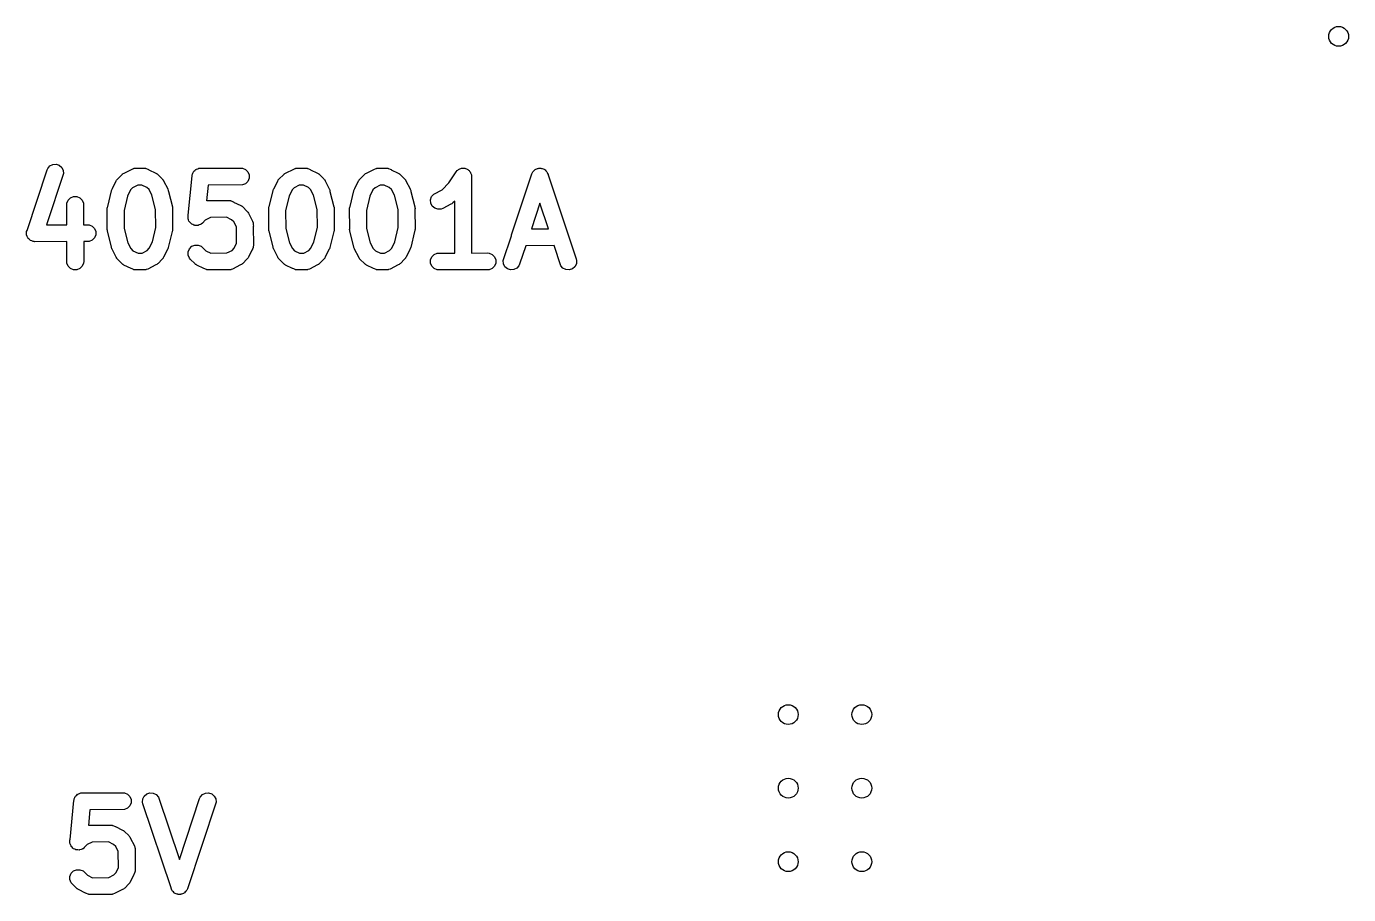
# Model space of a CAD drawing. Extents: x 3.97 to 5.71, y -4.69 to -2.99.
# Drawn here: x 4.787 to 5.707, y -3.597 to -2.993 of the extents above; entities that cross this region are included whole.
import ezdxf

# ---------------------------------------------------------------- set-up
doc = ezdxf.new("R2010")
doc.units = 0
doc.header["$MEASUREMENT"] = 0
doc.layers.add('BLACK', color=7, linetype='CONTINUOUS')

msp = doc.modelspace()

# ---------------------------------------------------------------- linework, layer by layer
at = {"layer": 'BLACK', "linetype": 'CONTINUOUS'}
for p, q in [((4.80097, -3.09297), (4.80144, -3.09191)), ((4.80144, -3.09191), (4.80295, -3.09017)), ((4.80295, -3.09017), (4.80501, -3.08914)), ((4.80501, -3.08914), (4.80731, -3.08898)), ((4.80731, -3.08898), (4.80949, -3.08971)), ((4.80949, -3.08971), (4.81123, -3.09122)), ((4.81123, -3.09122), (4.81227, -3.09328)), ((4.86017, -3.09237), (4.86125, -3.09195)), ((4.86125, -3.09195), (4.86146, -3.09194)), ((4.86146, -3.09194), (4.86166, -3.09186)), ((4.86166, -3.09186), (4.8629, -3.09184)), ((4.8629, -3.09184), (4.86355, -3.09179)), ((4.86355, -3.09179), (4.86365, -3.09183)), ((4.86365, -3.09183), (4.86844, -3.09175)), ((4.86844, -3.09175), (4.86959, -3.09186)), ((4.86959, -3.09186), (4.86978, -3.09194)), ((4.86978, -3.09194), (4.87, -3.09195)), ((4.87, -3.09195), (4.87108, -3.09248)), ((4.90586, -3.09219), (4.90665, -3.09186)), ((4.90665, -3.09186), (4.90696, -3.09186)), ((4.90696, -3.09186), (4.90724, -3.09177)), ((4.90724, -3.09177), (4.90804, -3.09185)), ((4.90804, -3.09185), (4.93593, -3.09175)), ((4.93593, -3.09175), (4.93708, -3.09186)), ((4.93708, -3.09186), (4.93921, -3.09274)), ((4.97266, -3.09237), (4.97374, -3.09195)), ((4.97374, -3.09195), (4.97395, -3.09194)), ((4.97395, -3.09194), (4.97415, -3.09186)), ((4.97415, -3.09186), (4.97538, -3.09184)), ((4.97538, -3.09184), (4.97604, -3.09179)), ((4.97604, -3.09179), (4.97614, -3.09183)), ((4.97614, -3.09183), (4.98092, -3.09175)), ((4.98092, -3.09175), (4.98207, -3.09186)), ((4.98207, -3.09186), (4.98227, -3.09194)), ((4.98227, -3.09194), (4.98248, -3.09195)), ((4.98248, -3.09195), (4.98357, -3.09248)), ((5.0289, -3.09237), (5.02998, -3.09195)), ((5.02998, -3.09195), (5.03019, -3.09194)), ((5.03019, -3.09194), (5.03039, -3.09186)), ((5.03039, -3.09186), (5.03163, -3.09184)), ((5.03163, -3.09184), (5.03228, -3.09179)), ((5.03228, -3.09179), (5.03238, -3.09183)), ((5.03238, -3.09183), (5.03717, -3.09175)), ((5.03717, -3.09175), (5.03832, -3.09186)), ((5.03832, -3.09186), (5.03851, -3.09194)), ((5.03851, -3.09194), (5.03873, -3.09195)), ((5.03873, -3.09195), (5.03981, -3.09248)), ((5.0889, -3.09208), (5.08944, -3.09186)), ((5.08944, -3.09186), (5.09002, -3.09186)), ((5.09002, -3.09186), (5.09059, -3.09175)), ((5.09059, -3.09175), (5.09116, -3.09186)), ((5.09116, -3.09186), (5.09175, -3.09186)), ((5.09175, -3.09186), (5.09228, -3.09208)), ((5.1418, -3.09229), (5.14247, -3.09195)), ((5.14247, -3.09195), (5.14289, -3.09192)), ((5.14289, -3.09192), (5.14329, -3.09179)), ((5.14329, -3.09179), (5.14403, -3.09184)), ((5.14403, -3.09184), (5.14477, -3.09179)), ((5.14477, -3.09179), (5.14517, -3.09192)), ((5.14517, -3.09192), (5.14559, -3.09195)), ((5.14559, -3.09195), (5.14625, -3.09229)), ((4.78706, -3.13504), (4.80097, -3.09297)), ((4.81243, -3.09558), (4.80065, -3.1312)), ((4.81227, -3.09328), (4.81243, -3.09558)), ((4.84653, -3.10596), (4.84909, -3.10063)), ((4.84909, -3.10063), (4.84941, -3.10014)), ((4.84941, -3.10014), (4.84947, -3.09999)), ((4.84947, -3.09999), (4.84956, -3.0999)), ((4.84956, -3.0999), (4.84971, -3.09965)), ((4.84971, -3.09965), (4.85018, -3.09925)), ((4.85018, -3.09925), (4.85301, -3.09629)), ((4.85301, -3.09629), (4.85346, -3.09592)), ((4.85346, -3.09592), (4.85357, -3.0958)), ((4.85357, -3.0958), (4.85368, -3.09574)), ((4.85368, -3.09574), (4.85391, -3.09555)), ((4.85391, -3.09555), (4.85456, -3.09528)), ((4.85456, -3.09528), (4.86017, -3.09237)), ((4.87108, -3.09248), (4.87172, -3.09274)), ((4.87172, -3.09274), (4.8718, -3.09282)), ((4.8718, -3.09282), (4.8767, -3.09518)), ((4.8767, -3.09518), (4.8772, -3.09549)), ((4.8772, -3.09549), (4.87734, -3.09555)), ((4.87734, -3.09555), (4.87744, -3.09564)), ((4.87744, -3.09564), (4.87768, -3.0958)), ((4.87768, -3.0958), (4.87809, -3.09627)), ((4.87809, -3.09627), (4.88105, -3.0991)), ((4.88105, -3.0991), (4.88142, -3.09955)), ((4.88142, -3.09955), (4.88154, -3.09965)), ((4.88154, -3.09965), (4.8816, -3.09977)), ((4.8816, -3.09977), (4.88178, -3.09999)), ((4.88178, -3.09999), (4.88205, -3.10065)), ((4.88205, -3.10065), (4.88497, -3.10626)), ((4.89931, -3.12437), (4.90193, -3.09706)), ((4.90193, -3.09706), (4.90201, -3.09664)), ((4.90201, -3.0965), (4.90207, -3.09636)), ((4.90201, -3.09664), (4.90201, -3.0965)), ((4.90207, -3.09636), (4.90216, -3.09593)), ((4.90216, -3.09593), (4.90257, -3.09517)), ((4.90257, -3.09517), (4.9029, -3.09437)), ((4.9029, -3.09437), (4.90311, -3.09416)), ((4.90311, -3.09416), (4.90325, -3.0939)), ((4.90325, -3.0939), (4.90392, -3.09335)), ((4.90392, -3.09335), (4.90453, -3.09274)), ((4.90453, -3.09274), (4.9048, -3.09263)), ((4.9048, -3.09263), (4.90503, -3.09244)), ((4.90503, -3.09244), (4.90586, -3.09219)), ((4.93921, -3.09274), (4.94084, -3.09437)), ((4.94084, -3.10093), (4.93921, -3.10256)), ((4.94084, -3.09437), (4.94172, -3.0965)), ((4.94172, -3.0988), (4.94084, -3.10093)), ((4.94172, -3.0965), (4.94172, -3.0988)), ((4.95901, -3.10596), (4.96158, -3.10063)), ((4.96158, -3.10063), (4.96189, -3.10014)), ((4.96189, -3.10014), (4.96195, -3.09999)), ((4.96195, -3.09999), (4.96204, -3.0999)), ((4.96204, -3.0999), (4.9622, -3.09965)), ((4.9622, -3.09965), (4.96267, -3.09925)), ((4.96267, -3.09925), (4.9655, -3.09629)), ((4.9655, -3.09629), (4.96595, -3.09592)), ((4.96595, -3.09592), (4.96605, -3.0958)), ((4.96605, -3.0958), (4.96617, -3.09574)), ((4.96617, -3.09574), (4.96639, -3.09555)), ((4.96639, -3.09555), (4.96705, -3.09528)), ((4.96705, -3.09528), (4.97266, -3.09237)), ((4.98357, -3.09248), (4.9842, -3.09274)), ((4.9842, -3.09274), (4.98429, -3.09282)), ((4.98429, -3.09282), (4.98919, -3.09518)), ((4.98919, -3.09518), (4.98968, -3.09549)), ((4.98968, -3.09549), (4.98983, -3.09555)), ((4.98983, -3.09555), (4.98992, -3.09564)), ((4.98992, -3.09564), (4.99017, -3.0958)), ((4.99017, -3.0958), (4.99058, -3.09627)), ((4.99058, -3.09627), (4.99353, -3.0991)), ((4.99353, -3.0991), (4.99391, -3.09955)), ((4.99391, -3.09955), (4.99402, -3.09965)), ((4.99402, -3.09965), (4.99408, -3.09977)), ((4.99408, -3.09977), (4.99427, -3.09999)), ((4.99427, -3.09999), (4.99454, -3.10065)), ((4.99454, -3.10065), (4.99745, -3.10626)), ((5.01526, -3.10596), (5.01782, -3.10063)), ((5.01782, -3.10063), (5.01813, -3.10014)), ((5.01813, -3.10014), (5.01819, -3.09999)), ((5.01819, -3.09999), (5.01828, -3.0999)), ((5.01828, -3.0999), (5.01844, -3.09965)), ((5.01844, -3.09965), (5.01891, -3.09925)), ((5.01891, -3.09925), (5.02174, -3.09629)), ((5.02174, -3.09629), (5.02219, -3.09592)), ((5.02219, -3.09592), (5.0223, -3.0958)), ((5.0223, -3.0958), (5.02241, -3.09574)), ((5.02241, -3.09574), (5.02264, -3.09555)), ((5.02264, -3.09555), (5.02329, -3.09528)), ((5.02329, -3.09528), (5.0289, -3.09237)), ((5.03981, -3.09248), (5.04045, -3.09274)), ((5.04045, -3.09274), (5.04053, -3.09282)), ((5.04053, -3.09282), (5.04543, -3.09518)), ((5.04543, -3.09518), (5.04593, -3.09549)), ((5.04593, -3.09549), (5.04607, -3.09555)), ((5.04607, -3.09555), (5.04617, -3.09564)), ((5.04617, -3.09564), (5.04641, -3.0958)), ((5.04641, -3.0958), (5.04682, -3.09627)), ((5.04682, -3.09627), (5.04978, -3.0991)), ((5.04978, -3.0991), (5.05015, -3.09955)), ((5.05015, -3.09955), (5.05027, -3.09965)), ((5.05027, -3.09965), (5.05033, -3.09977)), ((5.05033, -3.09977), (5.05051, -3.09999)), ((5.05051, -3.09999), (5.05078, -3.10065)), ((5.05078, -3.10065), (5.0537, -3.10626)), ((5.08071, -3.102), (5.08568, -3.09437)), ((5.08568, -3.09437), (5.08569, -3.09437)), ((5.08569, -3.09437), (5.08642, -3.09348)), ((5.08569, -3.09437), (5.08569, -3.09437)), ((5.08569, -3.09437), (5.08569, -3.09437)), ((5.08642, -3.09348), (5.0869, -3.09315)), ((5.0869, -3.09315), (5.08732, -3.09274)), ((5.08732, -3.09274), (5.08785, -3.09252)), ((5.08785, -3.09252), (5.08833, -3.0922)), ((5.08833, -3.0922), (5.0889, -3.09208)), ((5.09228, -3.09208), (5.09285, -3.09219)), ((5.09285, -3.09219), (5.09334, -3.09252)), ((5.09334, -3.09252), (5.09388, -3.09274)), ((5.09388, -3.09274), (5.09429, -3.09315)), ((5.09429, -3.09315), (5.09477, -3.09347)), ((5.09477, -3.09347), (5.09509, -3.09396)), ((5.09509, -3.09396), (5.09551, -3.09437)), ((5.09551, -3.09437), (5.09573, -3.0949)), ((5.09573, -3.0949), (5.09605, -3.09539)), ((5.09605, -3.09539), (5.09616, -3.09596)), ((5.09616, -3.09596), (5.09639, -3.0965)), ((5.09639, -3.0965), (5.09639, -3.09708)), ((5.09639, -3.09708), (5.0965, -3.09764)), ((5.0965, -3.09764), (5.09639, -3.0982)), ((5.09639, -3.0982), (5.09649, -3.15084)), ((5.12436, -3.13824), (5.13842, -3.09578)), ((5.13842, -3.09578), (5.1389, -3.09473)), ((5.1389, -3.09473), (5.13917, -3.09441)), ((5.13917, -3.09441), (5.13936, -3.09403)), ((5.13936, -3.09403), (5.13992, -3.09354)), ((5.13992, -3.09354), (5.14041, -3.09299)), ((5.14041, -3.09299), (5.14078, -3.0928)), ((5.14078, -3.0928), (5.1411, -3.09252)), ((5.1411, -3.09252), (5.1418, -3.09229)), ((5.14625, -3.09229), (5.14695, -3.09252)), ((5.14695, -3.09252), (5.14727, -3.0928)), ((5.14727, -3.0928), (5.14765, -3.09299)), ((5.14765, -3.09299), (5.14813, -3.09354)), ((5.14813, -3.09354), (5.14869, -3.09403)), ((5.14869, -3.09403), (5.14888, -3.09441)), ((5.14888, -3.09441), (5.14916, -3.09473)), ((5.14916, -3.09473), (5.1494, -3.09544)), ((5.1494, -3.09544), (5.14972, -3.09609)), ((5.14972, -3.09609), (5.14975, -3.0965)), ((5.14975, -3.0965), (5.16931, -3.15484)), ((4.8432, -3.11841), (4.84583, -3.10747)), ((4.84583, -3.10747), (4.84586, -3.10738)), ((4.84586, -3.10738), (4.84587, -3.10734)), ((4.84587, -3.10734), (4.84592, -3.10724)), ((4.84592, -3.10724), (4.84622, -3.10638)), ((4.84622, -3.10638), (4.84653, -3.10596)), ((4.85908, -3.1069), (4.85695, -3.11133)), ((4.86053, -3.10538), (4.85908, -3.1069)), ((4.86409, -3.10353), (4.86053, -3.10538)), ((4.86695, -3.10349), (4.86409, -3.10353)), ((4.87043, -3.10516), (4.86695, -3.10349)), ((4.87196, -3.10662), (4.87043, -3.10516)), ((4.87403, -3.11061), (4.87196, -3.10662)), ((4.88497, -3.10626), (4.885, -3.10634)), ((4.885, -3.10634), (4.88502, -3.10638)), ((4.88502, -3.10638), (4.88505, -3.10648)), ((4.88505, -3.10648), (4.88538, -3.10734)), ((4.88538, -3.10734), (4.88542, -3.1079)), ((4.88542, -3.1079), (4.88823, -3.11872)), ((4.91306, -3.10354), (4.91202, -3.11444)), ((4.93708, -3.10344), (4.91306, -3.10354)), ((4.93921, -3.10256), (4.93708, -3.10344)), ((4.95569, -3.11841), (4.95832, -3.10747)), ((4.95832, -3.10747), (4.95835, -3.10738)), ((4.95835, -3.10734), (4.9584, -3.10724)), ((4.95835, -3.10738), (4.95835, -3.10734)), ((4.9584, -3.10724), (4.95871, -3.10638)), ((4.95871, -3.10638), (4.95901, -3.10596)), ((4.97156, -3.1069), (4.96943, -3.11133)), ((4.97302, -3.10538), (4.97156, -3.1069)), ((4.97657, -3.10353), (4.97302, -3.10538)), ((4.97943, -3.10349), (4.97657, -3.10353)), ((4.98292, -3.10516), (4.97943, -3.10349)), ((4.98444, -3.10662), (4.98292, -3.10516)), ((4.98651, -3.11061), (4.98444, -3.10662)), ((4.99745, -3.10626), (4.99749, -3.10634)), ((4.99749, -3.10634), (4.99751, -3.10638)), ((4.99751, -3.10638), (4.99754, -3.10648)), ((4.99754, -3.10648), (4.99787, -3.10734)), ((4.99787, -3.10734), (4.99791, -3.1079)), ((4.99791, -3.1079), (5.00071, -3.11872)), ((5.01193, -3.11841), (5.01456, -3.10747)), ((5.01456, -3.10747), (5.01459, -3.10738)), ((5.01459, -3.10738), (5.0146, -3.10734)), ((5.0146, -3.10734), (5.01464, -3.10724)), ((5.01464, -3.10724), (5.01495, -3.10638)), ((5.01495, -3.10638), (5.01526, -3.10596)), ((5.02781, -3.1069), (5.02567, -3.11133)), ((5.02926, -3.10538), (5.02781, -3.1069)), ((5.03281, -3.10353), (5.02926, -3.10538)), ((5.03568, -3.10349), (5.03281, -3.10353)), ((5.03916, -3.10516), (5.03568, -3.10349)), ((5.04069, -3.10662), (5.03916, -3.10516)), ((5.04276, -3.11061), (5.04069, -3.10662)), ((5.0537, -3.10626), (5.05373, -3.10634)), ((5.05373, -3.10634), (5.05375, -3.10638)), ((5.05375, -3.10638), (5.05378, -3.10648)), ((5.05378, -3.10648), (5.05411, -3.10734)), ((5.05411, -3.10734), (5.05415, -3.1079)), ((5.05415, -3.1079), (5.05696, -3.11872)), ((5.06859, -3.1116), (5.0701, -3.10986)), ((5.0701, -3.10986), (5.07606, -3.10676)), ((5.07606, -3.10676), (5.08071, -3.102)), ((4.81472, -3.11734), (4.81484, -3.11618)), ((4.81476, -3.13116), (4.81472, -3.11734)), ((4.81484, -3.11618), (4.81572, -3.11405)), ((4.81572, -3.11405), (4.81735, -3.11243)), ((4.81735, -3.11243), (4.81948, -3.11154)), ((4.81948, -3.11154), (4.82178, -3.11154)), ((4.82178, -3.11154), (4.82391, -3.11243)), ((4.82391, -3.11243), (4.82554, -3.11405)), ((4.82554, -3.11405), (4.82642, -3.11618)), ((4.82642, -3.11618), (4.82646, -3.13112)), ((4.84289, -3.11971), (4.84296, -3.119)), ((4.84296, -3.119), (4.8432, -3.11841)), ((4.85695, -3.11133), (4.85456, -3.12125)), ((4.87659, -3.1205), (4.87403, -3.11061)), ((4.88823, -3.11872), (4.88826, -3.11892)), ((4.88826, -3.11892), (4.88829, -3.119)), ((4.88829, -3.119), (4.88829, -3.11915)), ((4.88829, -3.11915), (4.8884, -3.11986)), ((4.91202, -3.11444), (4.91208, -3.11444)), ((4.91208, -3.11444), (4.91228, -3.11436)), ((4.91228, -3.11436), (4.91334, -3.11435)), ((4.91334, -3.11435), (4.91417, -3.11429)), ((4.91417, -3.11429), (4.91432, -3.11434)), ((4.91432, -3.11434), (4.92749, -3.11424)), ((4.92749, -3.11424), (4.92864, -3.11436)), ((4.92864, -3.11436), (4.92884, -3.11444)), ((4.92884, -3.11444), (4.92905, -3.11445)), ((4.92905, -3.11445), (4.93014, -3.11497)), ((4.93014, -3.11497), (4.93077, -3.11524)), ((4.93077, -3.11524), (4.93085, -3.11532)), ((4.93085, -3.11532), (4.93576, -3.11768)), ((4.93576, -3.11768), (4.93625, -3.11799)), ((4.93625, -3.11799), (4.9364, -3.11805)), ((4.9364, -3.11805), (4.93649, -3.11814)), ((4.93649, -3.11814), (4.93674, -3.11829)), ((4.93674, -3.11829), (4.93715, -3.11877)), ((4.93715, -3.11877), (4.9401, -3.1216)), ((4.95537, -3.11971), (4.95545, -3.119)), ((4.95545, -3.119), (4.95569, -3.11841)), ((4.96943, -3.11133), (4.96705, -3.12125)), ((4.98908, -3.1205), (4.98651, -3.11061)), ((5.00071, -3.11872), (5.00074, -3.11892)), ((5.00074, -3.11892), (5.00078, -3.119)), ((5.00078, -3.119), (5.00078, -3.11915)), ((5.00078, -3.11915), (5.00088, -3.11986)), ((5.01162, -3.11971), (5.01169, -3.119)), ((5.01169, -3.119), (5.01193, -3.11841)), ((5.02567, -3.11133), (5.02329, -3.12125)), ((5.04532, -3.1205), (5.04276, -3.11061)), ((5.05696, -3.11872), (5.05698, -3.11892)), ((5.05698, -3.11892), (5.05702, -3.119)), ((5.05702, -3.119), (5.05702, -3.11915)), ((5.05702, -3.11915), (5.05712, -3.11986)), ((5.06786, -3.11379), (5.06859, -3.1116)), ((5.06803, -3.11608), (5.06786, -3.11379)), ((5.06906, -3.11814), (5.06803, -3.11608)), ((5.0708, -3.11965), (5.06906, -3.11814)), ((5.08198, -3.11689), (5.07636, -3.11981)), ((5.08263, -3.11662), (5.08198, -3.11689)), ((5.08286, -3.11644), (5.08263, -3.11662)), ((5.08297, -3.11638), (5.08286, -3.11644)), ((5.08307, -3.11626), (5.08297, -3.11638)), ((5.08352, -3.11589), (5.08307, -3.11626)), ((5.08472, -3.11466), (5.08352, -3.11589)), ((5.08479, -3.15087), (5.08472, -3.11466)), ((5.144, -3.11615), (5.13809, -3.134)), ((5.14997, -3.13396), (5.144, -3.11615)), ((4.84285, -3.11986), (4.84289, -3.11971)), ((4.84287, -3.11995), (4.84285, -3.11986)), ((4.84285, -3.12015), (4.84287, -3.11995)), ((4.84295, -3.13386), (4.84285, -3.12015)), ((4.85456, -3.12125), (4.85465, -3.13386)), ((4.87669, -3.13311), (4.87659, -3.1205)), ((4.8884, -3.11986), (4.8883, -3.1205)), ((4.8883, -3.1205), (4.8884, -3.13421)), ((4.89912, -3.12634), (4.8992, -3.12545)), ((4.8992, -3.12663), (4.89912, -3.12634)), ((4.8992, -3.12462), (4.89931, -3.12437)), ((4.8992, -3.12545), (4.8992, -3.12462)), ((4.8992, -3.12692), (4.8992, -3.12663)), ((4.89953, -3.12772), (4.8992, -3.12692)), ((4.89978, -3.12855), (4.89953, -3.12772)), ((4.89997, -3.12878), (4.89978, -3.12855)), ((4.90008, -3.12905), (4.89997, -3.12878)), ((4.91115, -3.12788), (4.90917, -3.12995)), ((4.91468, -3.12604), (4.91115, -3.12788)), ((4.92595, -3.12596), (4.91468, -3.12604)), ((4.92949, -3.12766), (4.92595, -3.12596)), ((4.93101, -3.12912), (4.92949, -3.12766)), ((4.9401, -3.1216), (4.94048, -3.12205)), ((4.94048, -3.12205), (4.94059, -3.12215)), ((4.94059, -3.12215), (4.94065, -3.12226)), ((4.94065, -3.12226), (4.94084, -3.12249)), ((4.94084, -3.12249), (4.94111, -3.12314)), ((4.94111, -3.12314), (4.94402, -3.12876)), ((4.94402, -3.12876), (4.94444, -3.12984)), ((4.95533, -3.12015), (4.95535, -3.11995)), ((4.95543, -3.13386), (4.95533, -3.12015)), ((4.95534, -3.11986), (4.95537, -3.11971)), ((4.95535, -3.11995), (4.95534, -3.11986)), ((4.96705, -3.12125), (4.96714, -3.13386)), ((4.98917, -3.13311), (4.98908, -3.1205)), ((5.00088, -3.11986), (5.00079, -3.1205)), ((5.00079, -3.1205), (5.00089, -3.13421)), ((5.01157, -3.12015), (5.01159, -3.11995)), ((5.01168, -3.13386), (5.01157, -3.12015)), ((5.01158, -3.11986), (5.01162, -3.11971)), ((5.01159, -3.11995), (5.01158, -3.11986)), ((5.02329, -3.12125), (5.02338, -3.13386)), ((5.04542, -3.13311), (5.04532, -3.1205)), ((5.05712, -3.11986), (5.05703, -3.1205)), ((5.05703, -3.1205), (5.05713, -3.13421)), ((5.07298, -3.12038), (5.0708, -3.11965)), ((5.07528, -3.12022), (5.07298, -3.12038)), ((5.07636, -3.11981), (5.07528, -3.12022)), ((4.78665, -3.13628), (4.78672, -3.13608)), ((4.78672, -3.13723), (4.78665, -3.13628)), ((4.78672, -3.13587), (4.78706, -3.13504)), ((4.78672, -3.13608), (4.78672, -3.13587)), ((4.78672, -3.13817), (4.78672, -3.13723)), ((4.80065, -3.1312), (4.81476, -3.13116)), ((4.82646, -3.13112), (4.82907, -3.13112)), ((4.82907, -3.13112), (4.83022, -3.13123)), ((4.83022, -3.13123), (4.83235, -3.13211)), ((4.83235, -3.13211), (4.83398, -3.13374)), ((4.83398, -3.13374), (4.83486, -3.13587)), ((4.83486, -3.13587), (4.83486, -3.13817)), ((4.84285, -3.1345), (4.84295, -3.13386)), ((4.84296, -3.13521), (4.84285, -3.1345)), ((4.84296, -3.13536), (4.84296, -3.13521)), ((4.84299, -3.13544), (4.84296, -3.13536)), ((4.84302, -3.13564), (4.84299, -3.13544)), ((4.84583, -3.14645), (4.84302, -3.13564)), ((4.85465, -3.13386), (4.85722, -3.14375)), ((4.8743, -3.14302), (4.87669, -3.13311)), ((4.88805, -3.13595), (4.88541, -3.14689)), ((4.88829, -3.13536), (4.88805, -3.13595)), ((4.88836, -3.13465), (4.88829, -3.13536)), ((4.8884, -3.1345), (4.88836, -3.13465)), ((4.8884, -3.13421), (4.88838, -3.13441)), ((4.88838, -3.13441), (4.8884, -3.1345)), ((4.90069, -3.12966), (4.90008, -3.12905)), ((4.90124, -3.13033), (4.90069, -3.12966)), ((4.9015, -3.13047), (4.90124, -3.13033)), ((4.90171, -3.13068), (4.9015, -3.13047)), ((4.90251, -3.13101), (4.90171, -3.13068)), ((4.90327, -3.13142), (4.90251, -3.13101)), ((4.90357, -3.13145), (4.90327, -3.13142)), ((4.90384, -3.13156), (4.90357, -3.13145)), ((4.90471, -3.13156), (4.90384, -3.13156)), ((4.90556, -3.13165), (4.90471, -3.13156)), ((4.90585, -3.13156), (4.90556, -3.13165)), ((4.90615, -3.13156), (4.90585, -3.13156)), ((4.90694, -3.13123), (4.90615, -3.13156)), ((4.90777, -3.13098), (4.90694, -3.13123)), ((4.908, -3.1308), (4.90777, -3.13098)), ((4.90828, -3.13068), (4.908, -3.1308)), ((4.90917, -3.12995), (4.90828, -3.13068)), ((4.93284, -3.13265), (4.93101, -3.12912)), ((4.93293, -3.14392), (4.93284, -3.13265)), ((4.94444, -3.12984), (4.94445, -3.13005)), ((4.94445, -3.13005), (4.94453, -3.13024)), ((4.94453, -3.13024), (4.94454, -3.1313)), ((4.94454, -3.1313), (4.9446, -3.13214)), ((4.9446, -3.13214), (4.94455, -3.13229)), ((4.94455, -3.13229), (4.94465, -3.14546)), ((4.95534, -3.1345), (4.95543, -3.13386)), ((4.95544, -3.13521), (4.95534, -3.1345)), ((4.95545, -3.13536), (4.95544, -3.13521)), ((4.95548, -3.13544), (4.95545, -3.13536)), ((4.95551, -3.13564), (4.95548, -3.13544)), ((4.95831, -3.14645), (4.95551, -3.13564)), ((4.96714, -3.13386), (4.96971, -3.14375)), ((4.98679, -3.14302), (4.98917, -3.13311)), ((5.00053, -3.13595), (4.9979, -3.14689)), ((5.00078, -3.13536), (5.00053, -3.13595)), ((5.00085, -3.13465), (5.00078, -3.13536)), ((5.00088, -3.1345), (5.00085, -3.13465)), ((5.00089, -3.13421), (5.00087, -3.13441)), ((5.00087, -3.13441), (5.00088, -3.1345)), ((5.01158, -3.1345), (5.01168, -3.13386)), ((5.01169, -3.13521), (5.01158, -3.1345)), ((5.01169, -3.13536), (5.01169, -3.13521)), ((5.01172, -3.13544), (5.01169, -3.13536)), ((5.01175, -3.13564), (5.01172, -3.13544)), ((5.01456, -3.14645), (5.01175, -3.13564)), ((5.02338, -3.13386), (5.02595, -3.14375)), ((5.04303, -3.14302), (5.04542, -3.13311)), ((5.05678, -3.13595), (5.05414, -3.14689)), ((5.05702, -3.13536), (5.05678, -3.13595)), ((5.05709, -3.13465), (5.05702, -3.13536)), ((5.05712, -3.1345), (5.05709, -3.13465)), ((5.05713, -3.13421), (5.05711, -3.13441)), ((5.05711, -3.13441), (5.05712, -3.1345)), ((5.13809, -3.134), (5.14997, -3.13396)), ((4.7868, -3.13837), (4.78672, -3.13817)), ((4.78681, -3.13858), (4.7868, -3.13837)), ((4.78724, -3.13943), (4.78681, -3.13858)), ((4.7876, -3.1403), (4.78724, -3.13943)), ((4.78775, -3.14045), (4.7876, -3.1403)), ((4.78784, -3.14064), (4.78775, -3.14045)), ((4.78856, -3.14126), (4.78784, -3.14064)), ((4.78923, -3.14193), (4.78856, -3.14126)), ((4.78942, -3.14201), (4.78923, -3.14193)), ((4.78958, -3.14215), (4.78942, -3.14201)), ((4.79048, -3.14245), (4.78958, -3.14215)), ((4.79136, -3.14281), (4.79048, -3.14245)), ((4.79166, -3.14284), (4.79136, -3.14281)), ((4.79177, -3.14288), (4.79166, -3.14284)), ((4.79193, -3.14287), (4.79177, -3.14288)), ((4.79251, -3.14293), (4.79193, -3.14287)), ((4.8148, -3.14286), (4.79251, -3.14293)), ((4.81484, -3.15786), (4.8148, -3.14286)), ((4.83022, -3.14281), (4.8265, -3.14282)), ((4.8265, -3.14282), (4.82654, -3.15671)), ((4.83235, -3.14193), (4.83022, -3.14281)), ((4.83398, -3.1403), (4.83235, -3.14193)), ((4.83486, -3.13817), (4.83398, -3.1403)), ((4.84587, -3.14702), (4.84583, -3.14645)), ((4.8462, -3.14788), (4.84587, -3.14702)), ((4.85722, -3.14375), (4.85929, -3.14774)), ((4.87217, -3.14746), (4.8743, -3.14302)), ((4.88533, -3.14712), (4.88502, -3.14798)), ((4.88538, -3.14702), (4.88533, -3.14712)), ((4.88541, -3.14689), (4.88538, -3.14697)), ((4.88538, -3.14697), (4.88538, -3.14702)), ((4.90008, -3.1478), (4.90171, -3.14617)), ((4.90171, -3.14617), (4.90384, -3.14529)), ((4.90384, -3.14529), (4.90615, -3.14529)), ((4.90615, -3.14529), (4.90828, -3.14617)), ((4.90828, -3.14617), (4.91143, -3.14919)), ((4.93123, -3.14746), (4.93293, -3.14392)), ((4.94444, -3.14702), (4.94391, -3.1481)), ((4.94445, -3.14681), (4.94444, -3.14702)), ((4.94453, -3.14661), (4.94445, -3.14681)), ((4.94465, -3.14546), (4.94453, -3.14661)), ((4.95835, -3.14702), (4.95831, -3.14645)), ((4.95868, -3.14788), (4.95835, -3.14702)), ((4.96971, -3.14375), (4.97178, -3.14774)), ((4.98466, -3.14746), (4.98679, -3.14302)), ((4.99782, -3.14712), (4.99751, -3.14798)), ((4.99787, -3.14702), (4.99782, -3.14712)), ((4.9979, -3.14689), (4.99787, -3.14697)), ((4.99787, -3.14697), (4.99787, -3.14702)), ((5.0146, -3.14702), (5.01456, -3.14645)), ((5.01493, -3.14788), (5.0146, -3.14702)), ((5.02595, -3.14375), (5.02802, -3.14774)), ((5.0409, -3.14746), (5.04303, -3.14302)), ((5.05406, -3.14712), (5.05375, -3.14798)), ((5.05411, -3.14702), (5.05406, -3.14712)), ((5.05414, -3.14689), (5.05411, -3.14697)), ((5.05411, -3.14697), (5.05411, -3.14702)), ((5.11848, -3.15597), (5.12417, -3.13879)), ((5.12417, -3.13868), (5.12436, -3.13824)), ((5.12417, -3.13879), (5.12417, -3.13868)), ((5.1342, -3.14572), (5.12994, -3.15857)), ((5.15389, -3.14565), (5.1342, -3.14572)), ((5.15858, -3.15963), (5.15389, -3.14565)), ((4.84622, -3.14798), (4.8462, -3.14788)), ((4.84625, -3.14801), (4.84622, -3.14798)), ((4.84628, -3.1481), (4.84625, -3.14801)), ((4.8492, -3.15371), (4.84628, -3.1481)), ((4.84947, -3.15436), (4.8492, -3.15371)), ((4.84965, -3.15459), (4.84947, -3.15436)), ((4.84971, -3.1547), (4.84965, -3.15459)), ((4.84983, -3.1548), (4.84971, -3.1547)), ((4.8502, -3.15526), (4.84983, -3.1548)), ((4.85316, -3.15809), (4.8502, -3.15526)), ((4.85929, -3.14774), (4.86081, -3.14919)), ((4.86081, -3.14919), (4.8643, -3.15087)), ((4.8643, -3.15087), (4.86716, -3.15082)), ((4.86716, -3.15082), (4.87071, -3.14898)), ((4.87071, -3.14898), (4.87217, -3.14746)), ((4.88107, -3.15511), (4.87824, -3.15807)), ((4.88154, -3.1547), (4.88107, -3.15511)), ((4.88169, -3.15446), (4.88154, -3.1547)), ((4.88178, -3.15436), (4.88169, -3.15446)), ((4.88184, -3.15422), (4.88178, -3.15436)), ((4.88216, -3.15372), (4.88184, -3.15422)), ((4.88472, -3.14839), (4.88216, -3.15372)), ((4.88502, -3.14798), (4.88472, -3.14839)), ((4.8992, -3.14993), (4.90008, -3.1478)), ((4.8992, -3.15223), (4.8992, -3.14993)), ((4.90008, -3.15436), (4.8992, -3.15223)), ((4.90082, -3.15526), (4.90008, -3.15436)), ((4.90378, -3.15809), (4.90082, -3.15526)), ((4.91143, -3.14919), (4.91497, -3.15089)), ((4.91497, -3.15089), (4.92624, -3.15081)), ((4.92624, -3.15081), (4.92977, -3.14898)), ((4.92977, -3.14898), (4.93123, -3.14746)), ((4.94012, -3.15511), (4.93729, -3.15807)), ((4.94059, -3.1547), (4.94012, -3.15511)), ((4.94075, -3.15446), (4.94059, -3.1547)), ((4.94084, -3.15436), (4.94075, -3.15446)), ((4.9409, -3.15422), (4.94084, -3.15436)), ((4.94121, -3.15372), (4.9409, -3.15422)), ((4.94357, -3.14882), (4.94121, -3.15372)), ((4.94365, -3.14874), (4.94357, -3.14882)), ((4.94391, -3.1481), (4.94365, -3.14874)), ((4.95871, -3.14798), (4.95868, -3.14788)), ((4.95874, -3.14801), (4.95871, -3.14798)), ((4.95877, -3.1481), (4.95874, -3.14801)), ((4.96168, -3.15371), (4.95877, -3.1481)), ((4.96195, -3.15436), (4.96168, -3.15371)), ((4.96214, -3.15459), (4.96195, -3.15436)), ((4.9622, -3.1547), (4.96214, -3.15459)), ((4.96231, -3.1548), (4.9622, -3.1547)), ((4.96269, -3.15526), (4.96231, -3.1548)), ((4.96564, -3.15809), (4.96269, -3.15526)), ((4.97178, -3.14774), (4.9733, -3.14919)), ((4.9733, -3.14919), (4.97679, -3.15087)), ((4.97679, -3.15087), (4.97965, -3.15082)), ((4.97965, -3.15082), (4.9832, -3.14898)), ((4.9832, -3.14898), (4.98466, -3.14746)), ((4.99355, -3.15511), (4.99072, -3.15807)), ((4.99402, -3.1547), (4.99355, -3.15511)), ((4.99418, -3.15446), (4.99402, -3.1547)), ((4.99427, -3.15436), (4.99418, -3.15446)), ((4.99433, -3.15422), (4.99427, -3.15436)), ((4.99464, -3.15372), (4.99433, -3.15422)), ((4.99721, -3.14839), (4.99464, -3.15372)), ((4.99751, -3.14798), (4.99721, -3.14839)), ((5.01495, -3.14798), (5.01493, -3.14788)), ((5.01498, -3.14801), (5.01495, -3.14798)), ((5.01501, -3.1481), (5.01498, -3.14801)), ((5.01792, -3.15371), (5.01501, -3.1481)), ((5.01819, -3.15436), (5.01792, -3.15371)), ((5.01838, -3.15459), (5.01819, -3.15436)), ((5.01844, -3.1547), (5.01838, -3.15459)), ((5.01856, -3.1548), (5.01844, -3.1547)), ((5.01893, -3.15526), (5.01856, -3.1548)), ((5.02189, -3.15809), (5.01893, -3.15526)), ((5.02802, -3.14774), (5.02954, -3.14919)), ((5.02954, -3.14919), (5.03303, -3.15087)), ((5.03303, -3.15087), (5.03589, -3.15082)), ((5.03589, -3.15082), (5.03944, -3.14898)), ((5.03944, -3.14898), (5.0409, -3.14746)), ((5.0498, -3.15511), (5.04697, -3.15807)), ((5.05027, -3.1547), (5.0498, -3.15511)), ((5.05042, -3.15446), (5.05027, -3.1547)), ((5.05051, -3.15436), (5.05042, -3.15446)), ((5.05057, -3.15422), (5.05051, -3.15436)), ((5.05088, -3.15372), (5.05057, -3.15422)), ((5.05345, -3.14839), (5.05088, -3.15372)), ((5.05375, -3.14798), (5.05345, -3.14839)), ((5.06793, -3.15555), (5.06881, -3.15342)), ((5.06793, -3.15786), (5.06793, -3.15555)), ((5.06881, -3.15342), (5.07044, -3.1518)), ((5.07044, -3.1518), (5.07257, -3.15091)), ((5.07257, -3.15091), (5.08479, -3.15087)), ((5.09649, -3.15084), (5.10747, -3.1508)), ((5.10747, -3.1508), (5.10862, -3.15091)), ((5.10862, -3.15091), (5.11075, -3.1518)), ((5.11075, -3.1518), (5.11238, -3.15342)), ((5.11238, -3.15342), (5.11326, -3.15555)), ((5.11326, -3.15555), (5.11326, -3.15786)), ((5.11865, -3.15827), (5.11848, -3.15597)), ((5.16931, -3.15484), (5.16957, -3.15597)), ((5.16957, -3.15597), (5.16941, -3.15827)), ((4.81572, -3.15999), (4.81484, -3.15786)), ((4.81735, -3.16162), (4.81572, -3.15999)), ((4.81948, -3.1625), (4.81735, -3.16162)), ((4.82178, -3.1625), (4.81948, -3.1625)), ((4.82391, -3.16162), (4.82178, -3.1625)), ((4.82554, -3.15999), (4.82391, -3.16162)), ((4.82642, -3.15786), (4.82554, -3.15999)), ((4.82654, -3.15671), (4.82642, -3.15786)), ((4.85357, -3.15856), (4.85316, -3.15809)), ((4.85381, -3.15871), (4.85357, -3.15856)), ((4.85391, -3.1588), (4.85381, -3.15871)), ((4.85405, -3.15886), (4.85391, -3.1588)), ((4.85455, -3.15918), (4.85405, -3.15886)), ((4.85945, -3.16153), (4.85455, -3.15918)), ((4.85953, -3.16162), (4.85945, -3.16153)), ((4.86017, -3.16188), (4.85953, -3.16162)), ((4.86125, -3.1624), (4.86017, -3.16188)), ((4.86146, -3.16242), (4.86125, -3.1624)), ((4.86166, -3.1625), (4.86146, -3.16242)), ((4.86281, -3.16261), (4.86166, -3.1625)), ((4.8676, -3.16253), (4.86281, -3.16261)), ((4.8677, -3.16256), (4.8676, -3.16253)), ((4.86835, -3.16252), (4.8677, -3.16256)), ((4.86959, -3.1625), (4.86835, -3.16252)), ((4.86978, -3.16242), (4.86959, -3.1625)), ((4.87, -3.1624), (4.86978, -3.16242)), ((4.87108, -3.16199), (4.87, -3.1624)), ((4.87669, -3.15907), (4.87108, -3.16199)), ((4.87734, -3.1588), (4.87669, -3.15907)), ((4.87757, -3.15862), (4.87734, -3.1588)), ((4.87768, -3.15856), (4.87757, -3.15862)), ((4.87778, -3.15844), (4.87768, -3.15856)), ((4.87824, -3.15807), (4.87778, -3.15844)), ((4.90419, -3.15856), (4.90378, -3.15809)), ((4.90443, -3.15871), (4.90419, -3.15856)), ((4.90453, -3.1588), (4.90443, -3.15871)), ((4.90467, -3.15886), (4.90453, -3.1588)), ((4.90517, -3.15918), (4.90467, -3.15886)), ((4.91007, -3.16153), (4.90517, -3.15918)), ((4.91015, -3.16162), (4.91007, -3.16153)), ((4.91078, -3.16188), (4.91015, -3.16162)), ((4.91187, -3.1624), (4.91078, -3.16188)), ((4.91208, -3.16242), (4.91187, -3.1624)), ((4.91228, -3.1625), (4.91208, -3.16242)), ((4.91343, -3.16261), (4.91228, -3.1625)), ((4.9266, -3.16251), (4.91343, -3.16261)), ((4.92675, -3.16256), (4.9266, -3.16251)), ((4.92759, -3.16251), (4.92675, -3.16256)), ((4.92864, -3.1625), (4.92759, -3.16251)), ((4.92884, -3.16242), (4.92864, -3.1625)), ((4.92905, -3.1624), (4.92884, -3.16242)), ((4.93013, -3.16199), (4.92905, -3.1624)), ((4.93574, -3.15907), (4.93013, -3.16199)), ((4.9364, -3.1588), (4.93574, -3.15907)), ((4.93662, -3.15862), (4.9364, -3.1588)), ((4.93674, -3.15856), (4.93662, -3.15862)), ((4.93684, -3.15844), (4.93674, -3.15856)), ((4.93729, -3.15807), (4.93684, -3.15844)), ((4.96605, -3.15856), (4.96564, -3.15809)), ((4.9663, -3.15871), (4.96605, -3.15856)), ((4.96639, -3.1588), (4.9663, -3.15871)), ((4.96654, -3.15886), (4.96639, -3.1588)), ((4.96703, -3.15918), (4.96654, -3.15886)), ((4.97194, -3.16153), (4.96703, -3.15918)), ((4.97202, -3.16162), (4.97194, -3.16153)), ((4.97265, -3.16188), (4.97202, -3.16162)), ((4.97374, -3.1624), (4.97265, -3.16188)), ((4.97395, -3.16242), (4.97374, -3.1624)), ((4.97415, -3.1625), (4.97395, -3.16242)), ((4.9753, -3.16261), (4.97415, -3.1625)), ((4.98008, -3.16253), (4.9753, -3.16261)), ((4.98018, -3.16256), (4.98008, -3.16253)), ((4.98084, -3.16252), (4.98018, -3.16256)), ((4.98207, -3.1625), (4.98084, -3.16252)), ((4.98227, -3.16242), (4.98207, -3.1625)), ((4.98248, -3.1624), (4.98227, -3.16242)), ((4.98356, -3.16199), (4.98248, -3.1624)), ((4.98918, -3.15907), (4.98356, -3.16199)), ((4.98983, -3.1588), (4.98918, -3.15907)), ((4.99005, -3.15862), (4.98983, -3.1588)), ((4.99017, -3.15856), (4.99005, -3.15862)), ((4.99027, -3.15844), (4.99017, -3.15856)), ((4.99072, -3.15807), (4.99027, -3.15844)), ((5.0223, -3.15856), (5.02189, -3.15809)), ((5.02254, -3.15871), (5.0223, -3.15856)), ((5.02264, -3.1588), (5.02254, -3.15871)), ((5.02278, -3.15886), (5.02264, -3.1588)), ((5.02328, -3.15918), (5.02278, -3.15886)), ((5.02818, -3.16153), (5.02328, -3.15918)), ((5.02826, -3.16162), (5.02818, -3.16153)), ((5.02889, -3.16188), (5.02826, -3.16162)), ((5.02998, -3.1624), (5.02889, -3.16188)), ((5.03019, -3.16242), (5.02998, -3.1624)), ((5.03039, -3.1625), (5.03019, -3.16242)), ((5.03154, -3.16261), (5.03039, -3.1625)), ((5.03633, -3.16253), (5.03154, -3.16261)), ((5.03643, -3.16256), (5.03633, -3.16253)), ((5.03708, -3.16252), (5.03643, -3.16256)), ((5.03832, -3.1625), (5.03708, -3.16252)), ((5.03851, -3.16242), (5.03832, -3.1625)), ((5.03873, -3.1624), (5.03851, -3.16242)), ((5.03981, -3.16199), (5.03873, -3.1624)), ((5.04542, -3.15907), (5.03981, -3.16199)), ((5.04607, -3.1588), (5.04542, -3.15907)), ((5.0463, -3.15862), (5.04607, -3.1588)), ((5.04641, -3.15856), (5.0463, -3.15862)), ((5.04651, -3.15844), (5.04641, -3.15856)), ((5.04697, -3.15807), (5.04651, -3.15844)), ((5.06881, -3.15999), (5.06793, -3.15786)), ((5.07044, -3.16162), (5.06881, -3.15999)), ((5.07257, -3.1625), (5.07044, -3.16162)), ((5.07372, -3.16261), (5.07257, -3.1625)), ((5.10862, -3.1625), (5.07372, -3.16261)), ((5.11075, -3.16162), (5.10862, -3.1625)), ((5.11238, -3.15999), (5.11075, -3.16162)), ((5.11326, -3.15786), (5.11238, -3.15999)), ((5.11968, -3.16033), (5.11865, -3.15827)), ((5.12142, -3.16184), (5.11968, -3.16033)), ((5.1236, -3.16256), (5.12142, -3.16184)), ((5.1259, -3.1624), (5.1236, -3.16256)), ((5.12796, -3.16137), (5.1259, -3.1624)), ((5.12947, -3.15963), (5.12796, -3.16137)), ((5.12994, -3.15857), (5.12947, -3.15963)), ((5.16009, -3.16137), (5.15858, -3.15963)), ((5.16215, -3.1624), (5.16009, -3.16137)), ((5.16445, -3.16256), (5.16215, -3.1624)), ((5.16664, -3.16184), (5.16445, -3.16256)), ((5.16838, -3.16033), (5.16664, -3.16184)), ((5.16941, -3.15827), (5.16838, -3.16033)), ((4.81705, -3.55914), (4.81968, -3.53184)), ((4.81968, -3.53184), (4.81976, -3.53142)), ((4.81976, -3.53127), (4.81982, -3.53114)), ((4.81976, -3.53142), (4.81976, -3.53127)), ((4.81982, -3.53114), (4.81991, -3.5307)), ((4.81991, -3.5307), (4.82031, -3.52994)), ((4.82031, -3.52994), (4.82064, -3.52914)), ((4.82064, -3.52914), (4.82085, -3.52893)), ((4.82085, -3.52893), (4.82099, -3.52867)), ((4.82099, -3.52867), (4.82166, -3.52812)), ((4.82166, -3.52812), (4.82227, -3.52751)), ((4.82227, -3.52751), (4.82255, -3.5274)), ((4.82255, -3.5274), (4.82278, -3.52721)), ((4.82278, -3.52721), (4.8236, -3.52696)), ((4.8236, -3.52696), (4.8244, -3.52663)), ((4.8244, -3.52663), (4.8247, -3.52663)), ((4.8247, -3.52663), (4.82498, -3.52655)), ((4.82498, -3.52655), (4.82579, -3.52663)), ((4.82579, -3.52663), (4.85368, -3.52652)), ((4.85368, -3.52652), (4.85483, -3.52663)), ((4.85483, -3.52663), (4.85696, -3.52751)), ((4.85696, -3.52751), (4.85859, -3.52914)), ((4.85859, -3.52914), (4.85947, -3.53127)), ((4.85947, -3.53358), (4.85859, -3.53571)), ((4.85947, -3.53127), (4.85947, -3.53358)), ((4.8675, -3.53316), (4.86767, -3.53086)), ((4.86776, -3.53429), (4.8675, -3.53316)), ((4.86767, -3.53086), (4.8687, -3.5288)), ((4.8687, -3.5288), (4.87044, -3.52729)), ((4.87044, -3.52729), (4.87262, -3.52657)), ((4.87262, -3.52657), (4.87492, -3.52673)), ((4.87492, -3.52673), (4.87698, -3.52776)), ((4.87698, -3.52776), (4.87849, -3.5295)), ((4.87849, -3.5295), (4.89307, -3.57298)), ((4.89307, -3.57298), (4.90713, -3.53056)), ((4.91859, -3.53316), (4.89865, -3.59335)), ((4.90713, -3.53056), (4.9076, -3.5295)), ((4.9076, -3.5295), (4.90911, -3.52776)), ((4.90911, -3.52776), (4.91117, -3.52673)), ((4.91117, -3.52673), (4.91347, -3.52657)), ((4.91347, -3.52657), (4.91566, -3.52729)), ((4.91566, -3.52729), (4.9174, -3.5288)), ((4.9174, -3.5288), (4.91843, -3.53086)), ((4.91843, -3.53086), (4.91859, -3.53316)), ((4.83081, -3.53831), (4.82976, -3.54922)), ((4.85483, -3.53822), (4.83081, -3.53831)), ((4.85696, -3.53733), (4.85483, -3.53822)), ((4.85859, -3.53571), (4.85696, -3.53733)), ((4.88732, -3.59263), (4.86776, -3.53429)), ((4.82976, -3.54922), (4.82983, -3.54921)), ((4.82983, -3.54921), (4.83003, -3.54913)), ((4.83003, -3.54913), (4.83108, -3.54912)), ((4.83108, -3.54912), (4.83192, -3.54906)), ((4.83192, -3.54906), (4.83207, -3.54911)), ((4.83207, -3.54911), (4.84524, -3.54902)), ((4.84524, -3.54902), (4.84639, -3.54913)), ((4.84639, -3.54913), (4.84659, -3.54921)), ((4.84659, -3.54921), (4.8468, -3.54923)), ((4.8468, -3.54923), (4.84789, -3.54975)), ((4.84789, -3.54975), (4.84852, -3.55001)), ((4.84852, -3.55001), (4.8486, -3.55009)), ((4.8486, -3.55009), (4.8535, -3.55245)), ((4.81686, -3.56112), (4.81695, -3.56022)), ((4.81695, -3.5614), (4.81686, -3.56112)), ((4.81695, -3.55939), (4.81705, -3.55914)), ((4.81695, -3.56022), (4.81695, -3.55939)), ((4.83243, -3.56082), (4.8289, -3.56265)), ((4.8437, -3.56073), (4.83243, -3.56082)), ((4.84724, -3.56244), (4.8437, -3.56073)), ((4.8535, -3.55245), (4.854, -3.55276)), ((4.854, -3.55276), (4.85414, -3.55282)), ((4.85414, -3.55282), (4.85424, -3.55291)), ((4.85424, -3.55291), (4.85448, -3.55307)), ((4.85448, -3.55307), (4.85489, -3.55354)), ((4.85489, -3.55354), (4.85785, -3.55637)), ((4.85785, -3.55637), (4.85822, -3.55682)), ((4.85822, -3.55682), (4.85834, -3.55693)), ((4.85834, -3.55693), (4.8584, -3.55704)), ((4.8584, -3.55704), (4.85859, -3.55727)), ((4.85859, -3.55727), (4.85886, -3.55792)), ((4.85886, -3.55792), (4.86177, -3.56353)), ((4.81695, -3.5617), (4.81695, -3.5614)), ((4.81728, -3.5625), (4.81695, -3.5617)), ((4.81753, -3.56332), (4.81728, -3.5625)), ((4.81772, -3.56355), (4.81753, -3.56332)), ((4.81783, -3.56383), (4.81772, -3.56355)), ((4.81844, -3.56444), (4.81783, -3.56383)), ((4.81899, -3.56511), (4.81844, -3.56444)), ((4.81925, -3.56525), (4.81899, -3.56511)), ((4.81946, -3.56546), (4.81925, -3.56525)), ((4.82026, -3.56579), (4.81946, -3.56546)), ((4.82102, -3.56619), (4.82026, -3.56579)), ((4.82132, -3.56622), (4.82102, -3.56619)), ((4.82159, -3.56634), (4.82132, -3.56622)), ((4.82245, -3.56634), (4.82159, -3.56634)), ((4.82331, -3.56642), (4.82245, -3.56634)), ((4.8236, -3.56634), (4.82331, -3.56642)), ((4.82389, -3.56634), (4.8236, -3.56634)), ((4.82469, -3.56601), (4.82389, -3.56634)), ((4.82552, -3.56576), (4.82469, -3.56601)), ((4.82575, -3.56557), (4.82552, -3.56576)), ((4.82602, -3.56546), (4.82575, -3.56557)), ((4.82692, -3.56472), (4.82602, -3.56546)), ((4.8289, -3.56265), (4.82692, -3.56472)), ((4.84876, -3.56389), (4.84724, -3.56244)), ((4.85059, -3.56742), (4.84876, -3.56389)), ((4.85068, -3.57869), (4.85059, -3.56742)), ((4.86177, -3.56353), (4.86218, -3.56461)), ((4.86218, -3.56461), (4.8622, -3.56482)), ((4.8622, -3.56482), (4.86228, -3.56502)), ((4.86228, -3.56502), (4.86229, -3.56608)), ((4.86229, -3.56608), (4.86235, -3.56691)), ((4.86235, -3.56691), (4.8623, -3.56706)), ((4.8623, -3.56706), (4.86239, -3.58023)), ((4.84897, -3.58223), (4.85068, -3.57869)), ((4.81695, -3.5847), (4.81783, -3.58257)), ((4.81695, -3.58701), (4.81695, -3.5847)), ((4.81783, -3.58914), (4.81695, -3.58701)), ((4.81783, -3.58257), (4.81946, -3.58094)), ((4.81946, -3.58094), (4.82159, -3.58006)), ((4.82159, -3.58006), (4.82389, -3.58006)), ((4.82389, -3.58006), (4.82602, -3.58094)), ((4.82602, -3.58094), (4.82918, -3.58397)), ((4.82918, -3.58397), (4.83272, -3.58567)), ((4.83272, -3.58567), (4.84399, -3.58558)), ((4.84399, -3.58558), (4.84752, -3.58375)), ((4.84752, -3.58375), (4.84897, -3.58223)), ((4.85896, -3.5885), (4.85865, -3.58899)), ((4.86132, -3.58359), (4.85896, -3.5885)), ((4.8614, -3.58351), (4.86132, -3.58359)), ((4.86166, -3.58288), (4.8614, -3.58351)), ((4.86218, -3.58179), (4.86166, -3.58288)), ((4.8622, -3.58158), (4.86218, -3.58179)), ((4.86228, -3.58138), (4.8622, -3.58158)), ((4.86239, -3.58023), (4.86228, -3.58138)), ((4.81857, -3.59003), (4.81783, -3.58914)), ((4.82153, -3.59286), (4.81857, -3.59003)), ((4.82193, -3.59333), (4.82153, -3.59286)), ((4.82218, -3.59349), (4.82193, -3.59333)), ((4.82227, -3.59358), (4.82218, -3.59349)), ((4.82242, -3.59364), (4.82227, -3.59358)), ((4.82291, -3.59395), (4.82242, -3.59364)), ((4.82782, -3.59631), (4.82291, -3.59395)), ((4.8279, -3.59639), (4.82782, -3.59631)), ((4.82853, -3.59665), (4.8279, -3.59639)), ((4.82962, -3.59718), (4.82853, -3.59665)), ((4.82983, -3.59719), (4.82962, -3.59718)), ((4.83003, -3.59727), (4.82983, -3.59719)), ((4.83118, -3.59739), (4.83003, -3.59727)), ((4.84435, -3.59729), (4.83118, -3.59739)), ((4.8445, -3.59734), (4.84435, -3.59729)), ((4.84533, -3.59728), (4.8445, -3.59734)), ((4.84639, -3.59727), (4.84533, -3.59728)), ((4.84659, -3.59719), (4.84639, -3.59727)), ((4.8468, -3.59718), (4.84659, -3.59719)), ((4.84788, -3.59676), (4.8468, -3.59718)), ((4.85349, -3.59385), (4.84788, -3.59676)), ((4.85414, -3.59358), (4.85349, -3.59385)), ((4.85437, -3.59339), (4.85414, -3.59358)), ((4.85448, -3.59333), (4.85437, -3.59339)), ((4.85459, -3.59321), (4.85448, -3.59333)), ((4.85504, -3.59284), (4.85459, -3.59321)), ((4.85787, -3.58988), (4.85504, -3.59284)), ((4.85834, -3.58948), (4.85787, -3.58988)), ((4.8585, -3.58923), (4.85834, -3.58948)), ((4.85859, -3.58914), (4.8585, -3.58923)), ((4.85865, -3.58899), (4.85859, -3.58914)), ((4.88735, -3.59304), (4.88732, -3.59263)), ((4.88768, -3.59369), (4.88735, -3.59304)), ((4.88792, -3.5944), (4.88768, -3.59369)), ((4.88819, -3.59472), (4.88792, -3.5944)), ((4.88838, -3.5951), (4.88819, -3.59472)), ((4.88894, -3.59559), (4.88838, -3.5951)), ((4.88943, -3.59614), (4.88894, -3.59559)), ((4.8898, -3.59633), (4.88943, -3.59614)), ((4.89012, -3.59661), (4.8898, -3.59633)), ((4.89082, -3.59684), (4.89012, -3.59661)), ((4.89149, -3.59718), (4.89082, -3.59684)), ((4.89191, -3.59721), (4.89149, -3.59718)), ((4.89231, -3.59734), (4.89191, -3.59721)), ((4.89305, -3.59729), (4.89231, -3.59734)), ((4.89378, -3.59734), (4.89305, -3.59729)), ((4.89419, -3.59721), (4.89378, -3.59734)), ((4.89461, -3.59718), (4.89419, -3.59721)), ((4.89527, -3.59684), (4.89461, -3.59718)), ((4.89597, -3.59661), (4.89527, -3.59684)), ((4.89629, -3.59633), (4.89597, -3.59661)), ((4.89667, -3.59614), (4.89629, -3.59633)), ((4.89715, -3.59559), (4.89667, -3.59614)), ((4.89771, -3.5951), (4.89715, -3.59559)), ((4.8979, -3.59472), (4.89771, -3.5951)), ((4.89818, -3.5944), (4.8979, -3.59472)), ((4.89865, -3.59335), (4.89818, -3.5944))]:
    msp.add_line(p, q, dxfattribs=at)
at = {"layer": 'BLACK'}
for centre in [(5.7, -3), (5.31691, -3.47213), (5.36809, -3.47213), (5.31691, -3.52331), (5.36809, -3.52331), (5.31691, -3.57449), (5.36809, -3.57449)]:
    msp.add_circle(centre, 0.00689, dxfattribs=at)

doc.saveas('drawing.dxf')
